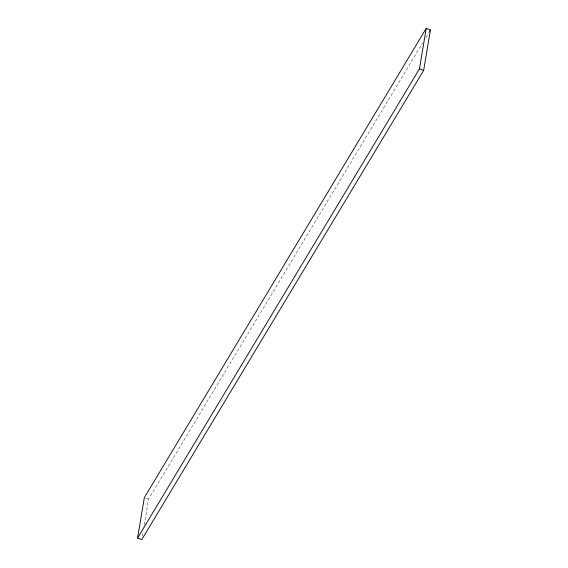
<?xml version="1.0" encoding="UTF-8"?>
<svg xmlns="http://www.w3.org/2000/svg" width="568" height="568" viewBox="0 0 568 568"><rect width="100%" height="100%" fill="white"/><g stroke="black" fill="none" stroke-linecap="round" stroke-linejoin="round"><path stroke-width="0.43" stroke-dasharray="2.84 2.13" d="M142.355 536.156L143.221 530.995M144.229 524.974L148.546 499.158L422.656 42.877M425.851 37.552L429.053 32.234M145.749 498.122L148.546 499.158"/><path stroke-width="0.85" d="M137.577 538.052L144.343 497.603L426.22 28.4L430.423 29.948L423.657 70.397L141.78 539.6L137.577 538.052L419.454 68.842L426.22 28.4M429.507 31.474L430.423 29.948M419.454 68.842L423.657 70.397"/></g></svg>
